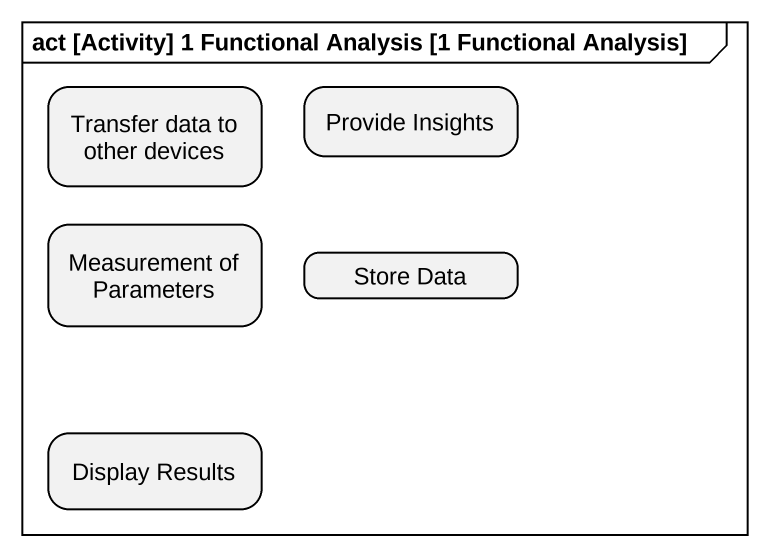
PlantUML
@startuml
mainframe act [Activity] 1 Functional Analysis [1 Functional Analysis]
hide empty description
state "Transfer data to other devices" as Transfer_data_to_other
state "Provide Insights" as Provide_Insights
state "Measurement of Parameters" as Measurement_of_Parameters
state "Store Data" as Store_Data
state "Display Results" as Display_Results
@enduml
